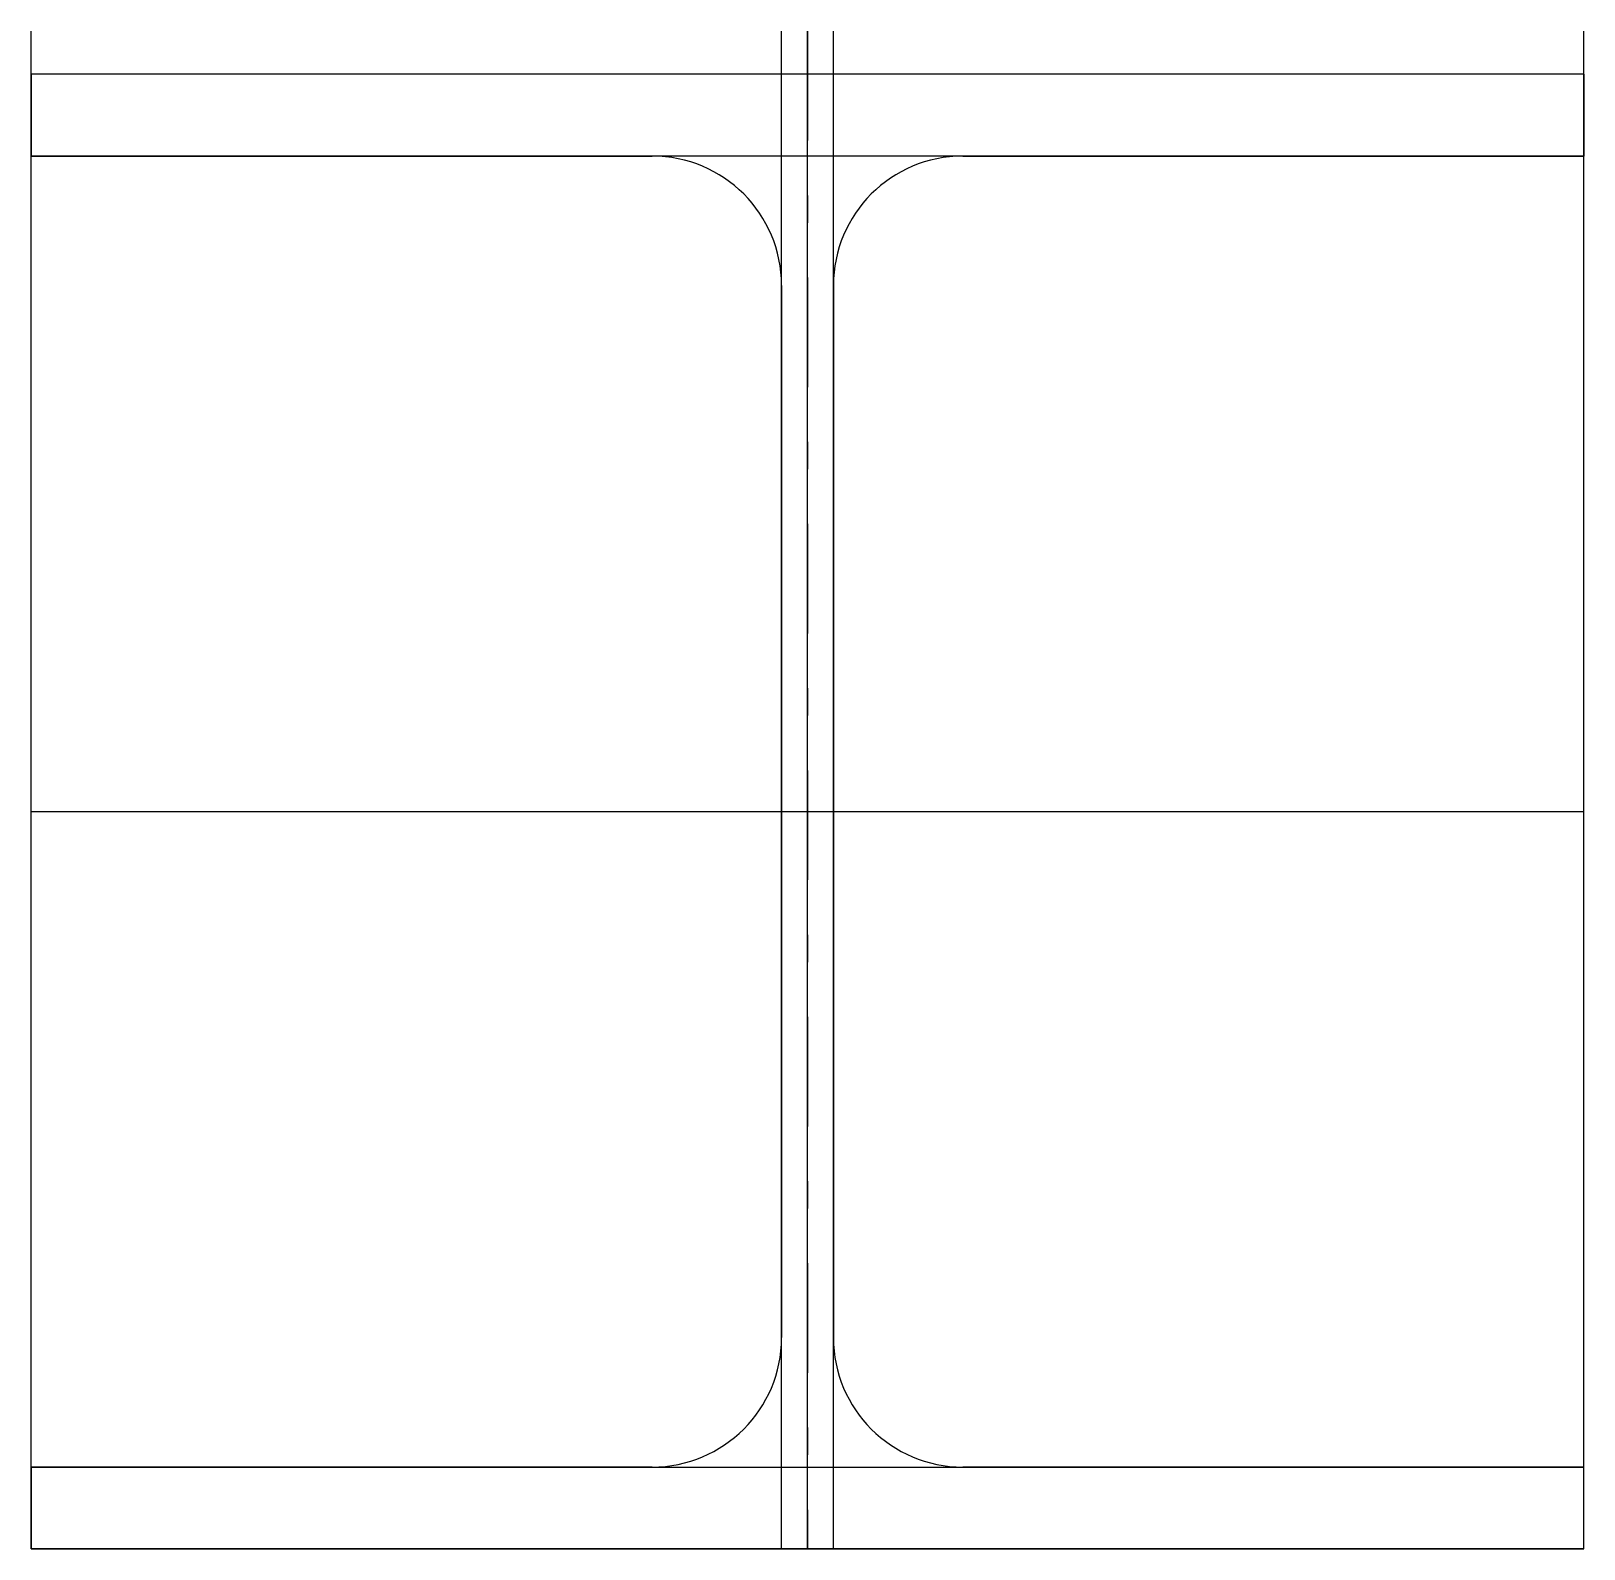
# Model space of a CAD drawing. Extents: x -90 to 90, y -86 to 90.
import ezdxf

# ---------------------------------------------------------------- set-up
doc = ezdxf.new("R2010")
doc.units = 0
doc.linetypes.add('CENTER', pattern=[28.575, 12.7, -6.35, 3.175, -6.35])
doc.layers.get('0').update_dxf_attribs({"linetype": 'CONTINUOUS'})

msp = doc.modelspace()

# ---------------------------------------------------------------- linework, layer by layer
at = {"linetype": 'CONTINUOUS'}
for p, q in [((-90, -85.5), (-90, 90.5)), ((-3, -85.5), (-3, 90.5)), ((0, -85.5), (0, 90.5)), ((3, -85.5), (3, 90.5)), ((90, -85.5), (90, 90.5)), ((90, 85.5), (-90, 85.5)), ((90, 85.5), (-90, 85.5)), ((-90, 85.5), (-90, 76)), ((90, 85.5), (-90, 85.5)), ((-90, 85.5), (-90, 76)), ((90, 76), (90, 85.5)), ((90, 85.5), (90, 76)), ((90, 76), (-90, 76)), ((-90, 76), (-18, 76)), ((-90, 76), (-18, 76)), ((18, 76), (90, 76)), ((90, 76), (18, 76)), ((-3, 61), (-3, -61)), ((-3, 61), (-3, -61)), ((3, -61), (3, 61)), ((3, 61), (3, -61)), ((-90, 0), (90, 0)), ((-90, 0), (90, 0)), ((-90, -76), (90, -76)), ((-18, -76), (-90, -76)), ((-90, -76), (-90, -85.5)), ((-90, -85.5), (-90, -76)), ((-90, -76), (-18, -76)), ((90, -76), (18, -76)), ((90, -76), (18, -76)), ((90, -85.5), (90, -76)), ((90, -85.5), (90, -76)), ((-90, -85.5), (90, -85.5)), ((-90, -85.5), (90, -85.5)), ((90, -85.5), (-90, -85.5))]:
    msp.add_line(p, q, dxfattribs=at)
at = {"linetype": 'CENTER'}
msp.add_line((0, 90.5), (0, -85.5), dxfattribs=at)
at = {"linetype": 'CONTINUOUS'}
for centre, start, end in [((-18, 61), 0, 90), ((-18, 61), 0, 90), ((18, 61), 90, 180), ((18, 61), 90, 180), ((-18, -61), 270, 0), ((-18, -61), 270, 0), ((18, -61), 180, 270), ((18, -61), 180, 270)]:
    msp.add_arc(centre, 15, start, end, dxfattribs=at)

doc.saveas('drawing.dxf')
